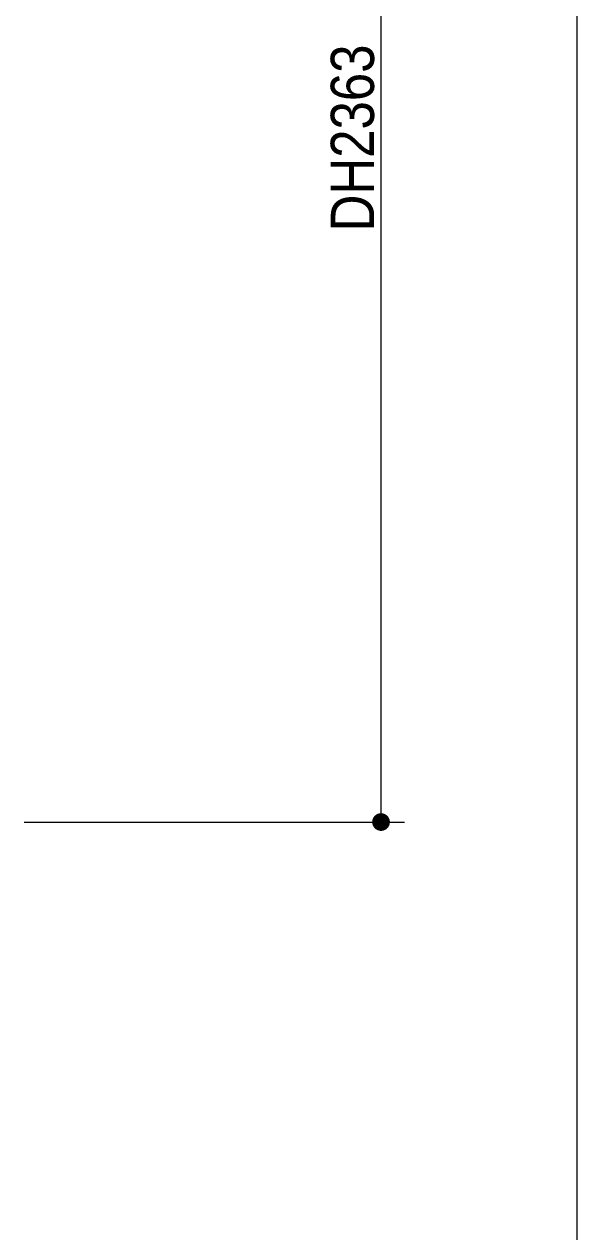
# Model space of a CAD drawing. Units: millimetres, scale not verified. Extents: x -909 to 909, y -457 to 457.
# Drawn here: x -358.4 to -288.1, y 128 to 281.6 of the extents above; entities that cross this region are included whole.
import ezdxf
from ezdxf.enums import TextEntityAlignment as Align

# ---------------------------------------------------------------- set-up
doc = ezdxf.new("R2010")
doc.units = ezdxf.units.MM
doc.header["$LTSCALE"] = 5
for name, color, linetype, lineweight in [('0-1_3一般', 7, 'Continuous', 15), ('0-2_2寸法-1', 7, 'Continuous', 15), ('0-3_0', 7, 'Continuous', 25)]:
    doc.layers.add(name, color=color, linetype=linetype, lineweight=lineweight)
doc.styles.add('ＭＳ Ｐゴシック', font='')
doc.styles.get('ＭＳ Ｐゴシック').set_extended_font_data('MS PGothic')

# ---------------------------------------------------------------- blocks, each defined once
blk = doc.blocks.new('_Dot')
at = {"layer": '0-3_0'}
blk.add_line((-2.5, 0), (-5, 0), dxfattribs=at)
for points in [[(0, 0), (-2.5, 0), (-2.48, 0.31)], [(0, 0), (-2.48, -0.31), (-2.5, 0)], [(0, 0), (-2.48, 0.31), (-2.42, 0.62)], [(0, 0), (-2.42, -0.62), (-2.48, -0.31)], [(0, 0), (-2.42, 0.62), (-2.32, 0.92)], [(0, 0), (-2.32, -0.92), (-2.42, -0.62)], [(0, 0), (-2.32, 0.92), (-2.19, 1.2)], [(0, 0), (-2.19, -1.2), (-2.32, -0.92)], [(0, 0), (-2.19, 1.2), (-2.02, 1.47)], [(0, 0), (-2.02, -1.47), (-2.19, -1.2)], [(0, 0), (-2.02, 1.47), (-1.82, 1.71)], [(0, 0), (-1.82, -1.71), (-2.02, -1.47)], [(0, 0), (-1.82, 1.71), (-1.59, 1.93)], [(0, 0), (-1.59, -1.93), (-1.82, -1.71)], [(0, 0), (-1.59, 1.93), (-1.34, 2.11)], [(0, 0), (-1.34, -2.11), (-1.59, -1.93)], [(0, 0), (-1.34, 2.11), (-1.06, 2.26)], [(0, 0), (-1.06, -2.26), (-1.34, -2.11)], [(0, 0), (-1.06, 2.26), (-0.77, 2.38)], [(0, 0), (-0.77, -2.38), (-1.06, -2.26)], [(0, 0), (-0.77, 2.38), (-0.47, 2.46)], [(0, 0), (-0.47, -2.46), (-0.77, -2.38)], [(0, 0), (-0.47, 2.46), (-0.16, 2.5)], [(0, 0), (-0.16, -2.5), (-0.47, -2.46)], [(0, 0), (-0.16, 2.5), (0.16, 2.5)], [(0, 0), (0.16, -2.5), (-0.16, -2.5)], [(0, 0), (0.16, 2.5), (0.47, 2.46)], [(0, 0), (0.47, 2.46), (0.77, 2.38)], [(0, 0), (0.77, 2.38), (1.06, 2.26)], [(0, 0), (1.06, 2.26), (1.34, 2.11)], [(0, 0), (1.34, 2.11), (1.59, 1.93)], [(0, 0), (1.59, 1.93), (1.82, 1.71)], [(0, 0), (1.82, 1.71), (2.02, 1.47)], [(0, 0), (2.02, 1.47), (2.19, 1.2)], [(0, 0), (2.19, 1.2), (2.32, 0.92)], [(0, 0), (2.32, 0.92), (2.42, 0.62)], [(0, 0), (2.42, 0.62), (2.48, 0.31)], [(0, 0), (2.48, 0.31), (2.5, 0)], [(0, 0), (0.47, -2.46), (0.16, -2.5)], [(0, 0), (0.77, -2.38), (0.47, -2.46)], [(0, 0), (1.06, -2.26), (0.77, -2.38)], [(0, 0), (1.34, -2.11), (1.06, -2.26)], [(0, 0), (1.59, -1.93), (1.34, -2.11)], [(0, 0), (1.82, -1.71), (1.59, -1.93)], [(0, 0), (2.02, -1.47), (1.82, -1.71)], [(0, 0), (2.19, -1.2), (2.02, -1.47)], [(0, 0), (2.32, -0.92), (2.19, -1.2)], [(0, 0), (2.42, -0.62), (2.32, -0.92)], [(0, 0), (2.48, -0.31), (2.42, -0.62)], [(0, 0), (2.5, 0), (2.48, -0.31)]]:
    blk.add_solid(points, dxfattribs=at)

msp = doc.modelspace()

# ---------------------------------------------------------------- linework, layer by layer
at = {"layer": '0-1_3一般'}
msp.add_line((-288.125, 405.5), (-288.125, -360.5), dxfattribs=at)
at = {"layer": '0-2_2寸法-1'}
for p, q in [((-313.031, 182.348), (-313.031, 352.514)), ((-358.428, 180.097), (-310.031, 180.097))]:
    msp.add_line(p, q, dxfattribs=at)

# ---------------------------------------------------------------- block references
at = {"layer": '0-2_2寸法-1', "xscale": 0.4502051, "yscale": 0.4502051, "rotation": 270}
msp.add_blockref('_Dot', (-313.031, 180.097), dxfattribs=at)

# ---------------------------------------------------------------- texts
at = {"layer": '0-2_2寸法-1', "style": 'ＭＳ Ｐゴシック', "width": 0.9}
msp.add_text('DH2363', height=5.503, rotation=90, dxfattribs=at).set_placement((-312.272, 255.241), align=Align.BOTTOM_LEFT)

doc.saveas('drawing.dxf')
